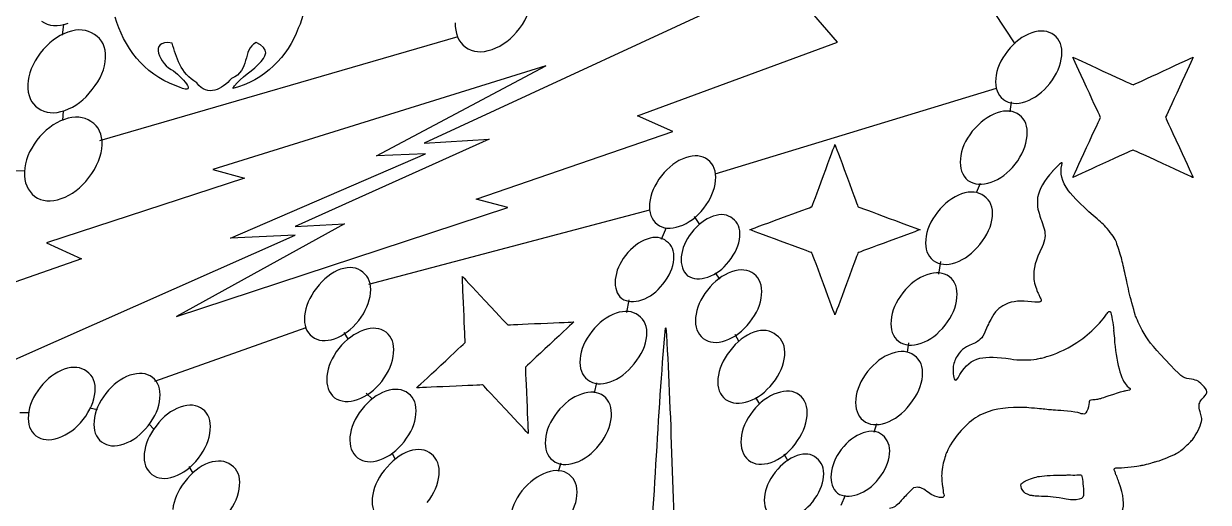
# Model space of a CAD drawing. Extents: x 0 to 11.4, y 1.1 to 23.5.
# Drawn here: x 5.88 to 11.38, y 17.73 to 19.95 of the extents above; entities that cross this region are included whole.
import ezdxf

# ---------------------------------------------------------------- set-up
doc = ezdxf.new("R2010")
doc.units = 0
doc.layers.add('White_Bulbs', color=7, linetype='CONTINUOUS')

msp = doc.modelspace()

# ---------------------------------------------------------------- linework, layer by layer
at = {"layer": 'White_Bulbs', "color": 7}
for points in [[(7.73869, 19.398378), (8.0401, 19.416866), (7.139509, 19.011116), (7.367861, 19.023824), (6.586999, 18.593438), (8.126797, 19.099759), (7.979537, 19.138309), (8.894405, 19.453148), (8.730413, 19.525774), (9.65968, 19.867498), (9.401316, 20.168873)], [(6.257661, 19.795664)], [(10.70131, 19.804783)], [(7.139478, 18.971649), (6.837804, 18.95814), (7.744971, 19.348964), (7.51644, 19.34003), (8.304301, 19.757464), (6.756353, 19.276635), (6.902957, 19.235659), (5.983016, 18.935968), (6.145787, 18.860644), (5.211004, 18.534308), (5.464357, 18.228709)], [(6.681585, 19.679166)], [(6.241818, 19.390612)], [(10.540491, 19.433077)], [(11.172593, 19.302961)], [(9.092759, 19.224718)], [(10.379355, 19.057749)], [(9.205305, 18.964978)], [(8.898672, 18.85909)], [(9.594156, 18.745156)], [(7.489258, 18.702607)], [(9.306769, 18.694385)], [(10.214734, 18.681217)], [(8.773013, 18.503039)], [(7.596743, 18.423553)], [(9.413938, 18.411709)], [(10.054546, 18.316755)], [(6.209152, 18.242989)], [(6.510759, 18.213646)], [(7.700427, 18.139674)], [(8.116676, 18.162553)], [(8.608393, 18.126508)], [(9.517937, 18.131451)], [(6.744606, 18.066055)], [(9.901327, 17.9547)], [(7.807595, 17.856998)], [(9.594692, 17.848812)], [(6.880914, 17.807493)], [(10.5288, 17.826795)], [(8.448205, 17.762046)]]:
    msp.add_lwpolyline(points, close=True, dxfattribs=at)
for points in [[(10.485, 19.860659), (10.388391, 20.006464)], [(6.061777, 19.952337), (6.056671, 19.901279)], [(6.231797, 19.411287), (7.896719, 19.893788)], [(10.396985, 19.653188), (9.089324, 19.255012)], [(6.060075, 19.548982), (6.058373, 19.504732)], [(10.461949, 19.544214), (10.468236, 19.590319)], [(5.360604, 19.264762), (5.884781, 19.271569)], [(10.65929, 19.268566), (10.659404, 19.268606)], [(10.304778, 19.16909), (10.323638, 19.2131)], [(8.785461, 19.08736), (7.479896, 18.741576)], [(8.992926, 19.058021), (9.018073, 19.020298)], [(8.842042, 18.953237), (8.865094, 19.007725)], [(10.130842, 18.789776), (10.139224, 18.848454)], [(9.09142, 18.796062), (9.11028, 18.766723)], [(8.68068, 18.611644), (8.691158, 18.670323)], [(6.48658, 18.293105), (7.190705, 18.542489)], [(7.36464, 18.519436), (7.385596, 18.485906)], [(8.858567, 18.5214), (8.860452, 18.539578), (8.862169, 18.540694)], [(9.181531, 18.511053), (9.200391, 18.477522)], [(9.984149, 18.427227), (9.990436, 18.471235)], [(8.529796, 18.238616), (8.540274, 18.284722)], [(7.46942, 18.236522), (7.498759, 18.209278)], [(9.277929, 18.217661), (9.296789, 18.186225)], [(5.901905, 18.146409), (5.859993, 18.146409)], [(6.220438, 18.158982), (6.182717, 18.167365)], [(6.484484, 18.068869), (6.459337, 18.094017)], [(9.829075, 18.056294), (9.841648, 18.096112)], [(7.589495, 17.957174), (7.603539, 17.930556)], [(9.409952, 17.955702), (9.428813, 17.922172)], [(6.664707, 17.86559), (6.645846, 17.897024)], [(8.362148, 17.873972), (8.374721, 17.913789)], [(10.023243, 17.799089), (10.012261, 17.797454), (9.985925, 17.770632)], [(9.676095, 17.716797), (9.697051, 17.762902)]]:
    msp.add_lwpolyline(points, dxfattribs=at)
for points in [[(7.138408, 20.25873), (7.176582, 20.156589), (7.205283, 20.034828), (7.152745, 19.93298)], [(8.181931, 19.931642), (8.218563, 19.982375), (8.237849, 20.03254), (8.23979, 20.082139)], [(6.581648, 19.666955), (6.435054, 19.719464), (6.340345, 19.848521), (6.302937, 19.984989)], [(5.960491, 19.965984), (5.994213, 19.94232), (6.03539, 19.938904), (6.084022, 19.955736)], [(6.205936, 19.904156), (6.172214, 19.927819), (6.131037, 19.931235), (6.082405, 19.914403)], [(7.152745, 19.93298), (7.107115, 19.80281), (6.994537, 19.689424), (6.84936, 19.65275)], [(7.883153, 19.958702), (7.881213, 19.909103), (7.89705, 19.871094), (7.930664, 19.844675)], [(8.054197, 19.834427), (8.102828, 19.851259), (8.145407, 19.883664), (8.181931, 19.931642)], [(6.082405, 19.914403), (6.033773, 19.897571), (5.991195, 19.865166), (5.95467, 19.817189)], [(6.257661, 19.795664), (6.259602, 19.845263), (6.24236, 19.881426), (6.205936, 19.904156)], [(6.566976, 19.864256), (6.453385, 19.88127), (6.511105, 19.762422), (6.573767, 19.735701)], [(10.561882, 19.911208), (10.520069, 19.896768), (10.482695, 19.868639), (10.44976, 19.82682)], [(10.665798, 19.901423), (10.638334, 19.922385), (10.603696, 19.925647), (10.561882, 19.911208)], [(10.70131, 19.804783), (10.705099, 19.848248), (10.693261, 19.880461), (10.665798, 19.901423)], [(6.681585, 19.679166), (6.605818, 19.725281), (6.586757, 19.797818), (6.566976, 19.864256)], [(6.957112, 19.86601), (6.891227, 19.832377), (6.932017, 19.735252), (6.843175, 19.699358)], [(6.84936, 19.65275), (6.883467, 19.720694), (7.092023, 19.809753), (6.957112, 19.86601)], [(7.930664, 19.844675), (7.964386, 19.82101), (8.005564, 19.817595), (8.054197, 19.834427)], [(10.44976, 19.82682), (10.416826, 19.785001), (10.398464, 19.742359), (10.394676, 19.698894)], [(5.95467, 19.817189), (5.918146, 19.769211), (5.898914, 19.720423), (5.896974, 19.670825)], [(6.195912, 19.647898), (6.235138, 19.696811), (6.255721, 19.746066), (6.257661, 19.795664)], [(10.646227, 19.676857), (10.679161, 19.718677), (10.697522, 19.761319), (10.70131, 19.804783)], [(10.817081, 19.658699), (10.781724, 19.735317), (10.752921, 19.798127), (10.753072, 19.798275)], [(10.753072, 19.798275), (10.753229, 19.798428), (10.816044, 19.769562), (10.892674, 19.734133)], [(11.173797, 19.734493), (11.249853, 19.769637), (11.3122, 19.798268), (11.31235, 19.798116)], [(11.31235, 19.798116), (11.312503, 19.797959), (11.283835, 19.735631), (11.248649, 19.659596)], [(6.573767, 19.735701), (6.622114, 19.695934), (6.695192, 19.614628), (6.581648, 19.666955)], [(10.892674, 19.734133), (10.996086, 19.686324), (11.032452, 19.669834), (11.033757, 19.670158)], [(11.033757, 19.670158), (11.034726, 19.670398), (11.097742, 19.69935), (11.173797, 19.734493)], [(5.896974, 19.670825), (5.895034, 19.621227), (5.910925, 19.584596), (5.944647, 19.560931)], [(6.843175, 19.699358), (6.798283, 19.650114), (6.734171, 19.610429), (6.681585, 19.679166)], [(10.394676, 19.698894), (10.390888, 19.65543), (10.402726, 19.623217), (10.430189, 19.602255)], [(10.534104, 19.59247), (10.575918, 19.60691), (10.613292, 19.635039), (10.646227, 19.676857)], [(10.881366, 19.518571), (10.881359, 19.519018), (10.852437, 19.582081), (10.817081, 19.658699)], [(11.248649, 19.659596), (11.213461, 19.58356), (11.184476, 19.520553), (11.184235, 19.519579)], [(6.068178, 19.550684), (6.11681, 19.567516), (6.159388, 19.599921), (6.195912, 19.647898)], [(10.430189, 19.602255), (10.457653, 19.581293), (10.49229, 19.578031), (10.534104, 19.59247)], [(5.944647, 19.560931), (5.978369, 19.537267), (6.019546, 19.533851), (6.068178, 19.550684)], [(10.504978, 19.529717), (10.477514, 19.55068), (10.442877, 19.553941), (10.401063, 19.539502)], [(6.066561, 19.509351), (6.017929, 19.492518), (5.975351, 19.460113), (5.938827, 19.412137)], [(6.190092, 19.499102), (6.15637, 19.522767), (6.115193, 19.526183), (6.066561, 19.509351)], [(6.241818, 19.390612), (6.243758, 19.44021), (6.226516, 19.476374), (6.190092, 19.499102)], [(10.401063, 19.539502), (10.359249, 19.525062), (10.320713, 19.496532), (10.285455, 19.453911)], [(10.540491, 19.433077), (10.544279, 19.476541), (10.532441, 19.508755), (10.504978, 19.529717)], [(10.817002, 19.378501), (10.852401, 19.455086), (10.881365, 19.518118), (10.881366, 19.518571)], [(11.184235, 19.519579), (11.183902, 19.518259), (11.200214, 19.482248), (11.248132, 19.378454)], [(10.285455, 19.453911), (10.252521, 19.412091), (10.23416, 19.36945), (10.230372, 19.325985)], [(5.938827, 19.412137), (5.902302, 19.364159), (5.88307, 19.315371), (5.88113, 19.265773)], [(6.179907, 19.238712), (6.219241, 19.29038), (6.239878, 19.341013), (6.241818, 19.390612)], [(9.594168, 19.248092), (9.62332, 19.32728), (9.647347, 19.392068), (9.647559, 19.392066)], [(9.647559, 19.392066), (9.647779, 19.392063), (9.671802, 19.327239), (9.700959, 19.24801)], [(10.485091, 19.301531), (10.518025, 19.34335), (10.536492, 19.387198), (10.540491, 19.433077)], [(8.953332, 19.331144), (8.911517, 19.316704), (8.874143, 19.288575), (8.841209, 19.246756)], [(9.057247, 19.321359), (9.029783, 19.342322), (8.995145, 19.345583), (8.953332, 19.331144)], [(10.230372, 19.325985), (10.226584, 19.282522), (10.238317, 19.249101), (10.265568, 19.225724)], [(10.752916, 19.238982), (10.752763, 19.239139), (10.781601, 19.301914), (10.817002, 19.378501)], [(11.031506, 19.36694), (11.030537, 19.366699), (10.967523, 19.337753), (10.89147, 19.302609)], [(11.172593, 19.302961), (11.06962, 19.350563), (11.032806, 19.367257), (11.031506, 19.36694)], [(11.248132, 19.378454), (11.283516, 19.301809), (11.312344, 19.238976), (11.312194, 19.238825)], [(9.092759, 19.224718), (9.096546, 19.268182), (9.084709, 19.300396), (9.057247, 19.321359)], [(10.372969, 19.217143), (10.414783, 19.231582), (10.452157, 19.259712), (10.485091, 19.301531)], [(10.659404, 19.268606), (10.619711, 19.225122), (10.596947, 19.18529), (10.589619, 19.146675)], [(10.703703, 19.30779), (10.700622, 19.310775), (10.686746, 19.29849), (10.65929, 19.268566)], [(10.732352, 19.177669), (10.702263, 19.222271), (10.692122, 19.261337), (10.701731, 19.295959)], [(10.701731, 19.295959), (10.703365, 19.301845), (10.704374, 19.307143), (10.703703, 19.30779)], [(10.89147, 19.302609), (10.815417, 19.267465), (10.753067, 19.238831), (10.752916, 19.238982)], [(11.312194, 19.238825), (11.312037, 19.238672), (11.249225, 19.267533), (11.172593, 19.302961)], [(5.88113, 19.265773), (5.87919, 19.216173), (5.895027, 19.178164), (5.928641, 19.151745)], [(6.052172, 19.141498), (6.100804, 19.15833), (6.143382, 19.190735), (6.179907, 19.238712)], [(8.841209, 19.246756), (8.808275, 19.204937), (8.789914, 19.162295), (8.786125, 19.11883)], [(9.037676, 19.096793), (9.070609, 19.138613), (9.08897, 19.181254), (9.092759, 19.224718)], [(9.540581, 19.103535), (9.540894, 19.103853), (9.565014, 19.168906), (9.594168, 19.248092)], [(9.700959, 19.24801), (9.740307, 19.141089), (9.754372, 19.103718), (9.755524, 19.103025)], [(10.265568, 19.225724), (10.295355, 19.205564), (10.331155, 19.202704), (10.372969, 19.217143)], [(10.236442, 19.16297), (10.194629, 19.148531), (10.157254, 19.120401), (10.12432, 19.078582)], [(10.340358, 19.153186), (10.312894, 19.174148), (10.278256, 19.177409), (10.236442, 19.16297)], [(10.865565, 19.047173), (10.820688, 19.084259), (10.746165, 19.157155), (10.732352, 19.177669)], [(5.928641, 19.151745), (5.962363, 19.128081), (6.00354, 19.124665), (6.052172, 19.141498)], [(8.786125, 19.11883), (8.782338, 19.075366), (8.794175, 19.043153), (8.821638, 19.022191)], [(9.396043, 19.049963), (9.475218, 19.079107), (9.540261, 19.103215), (9.540581, 19.103535)], [(10.379355, 19.057749), (10.383143, 19.101213), (10.370144, 19.133026), (10.340358, 19.153186)], [(10.589619, 19.146675), (10.587018, 19.132461), (10.587836, 19.101507), (10.590963, 19.091914)], [(8.925553, 19.012405), (8.967367, 19.026845), (9.004741, 19.054974), (9.037676, 19.096793)], [(9.081723, 19.059309), (9.044555, 19.046475), (9.010771, 19.020756), (8.980369, 18.982153)], [(9.172015, 19.048334), (9.148988, 19.068486), (9.11889, 19.072145), (9.081723, 19.059309)], [(9.252089, 18.996585), (9.252083, 18.996799), (9.316866, 19.020819), (9.396043, 19.049963)], [(9.755524, 19.103025), (9.756378, 19.102517), (9.821416, 19.078439), (9.900053, 19.049531)], [(9.900053, 19.049531), (9.978691, 19.020623), (10.043028, 18.996798), (10.043027, 18.996585)], [(10.12432, 19.078582), (10.091385, 19.036763), (10.073024, 18.994122), (10.069237, 18.950658)], [(10.320785, 18.928621), (10.356044, 18.971242), (10.375567, 19.014285), (10.379355, 19.057749)], [(10.590963, 19.091914), (10.592164, 19.088953), (10.593403, 19.084485), (10.593644, 19.082158)], [(10.593644, 19.082158), (10.594414, 19.077244), (10.606267, 19.039798), (10.607337, 19.038761)], [(8.821638, 19.022191), (8.849101, 19.001228), (8.883739, 18.997966), (8.925553, 19.012405)], [(9.205305, 18.964978), (9.208673, 19.003613), (9.197576, 19.031398), (9.172015, 19.048334)], [(9.395067, 18.943641), (9.316431, 18.972547), (9.25209, 18.996372), (9.252089, 18.996585)], [(10.043027, 18.996585), (10.043024, 18.996368), (9.978688, 18.972547), (9.900052, 18.943641)], [(10.607337, 19.038761), (10.60842, 19.037727), (10.614669, 19.01854), (10.619716, 19.00052)], [(10.619716, 19.00052), (10.627803, 18.971802), (10.624962, 18.947377), (10.609888, 18.916832)], [(10.919651, 18.993425), (10.899215, 19.017947), (10.890787, 19.026389), (10.865565, 19.047173)], [(10.957228, 18.932333), (10.953365, 18.947117), (10.94125, 18.967185), (10.919651, 18.993425)], [(8.775088, 18.953422), (8.737922, 18.940586), (8.704137, 18.914868), (8.673736, 18.876265)], [(8.865382, 18.942445), (8.842354, 18.962597), (8.812256, 18.966257), (8.775088, 18.953422)], [(8.898673, 18.85909), (8.90204, 18.897725), (8.890943, 18.92551), (8.865382, 18.942445)], [(8.980369, 18.982153), (8.952501, 18.946767), (8.936884, 18.909758), (8.933517, 18.871123)], [(9.154654, 18.849122), (9.185054, 18.887725), (9.201938, 18.926343), (9.205305, 18.964978)], [(9.539591, 18.890148), (9.538737, 18.890669), (9.473704, 18.914734), (9.395067, 18.943641)], [(9.900052, 18.943641), (9.821415, 18.914736), (9.756375, 18.890661), (9.755515, 18.890143)], [(10.069237, 18.950658), (10.065448, 18.907193), (10.077286, 18.87498), (10.104748, 18.854017)], [(9.594156, 18.745156), (9.554972, 18.85162), (9.540735, 18.889454), (9.539591, 18.890148)], [(9.755515, 18.890143), (9.754347, 18.889443), (9.740429, 18.852442), (9.70095, 18.745154)], [(10.208664, 18.844233), (10.250477, 18.858672), (10.287851, 18.886801), (10.320785, 18.928621)], [(10.609888, 18.916832), (10.579558, 18.855042), (10.568964, 18.8154), (10.571653, 18.771885)], [(10.96679, 18.903979), (10.962074, 18.917195), (10.957763, 18.930022), (10.957228, 18.932333)], [(10.978585, 18.865702), (10.976754, 18.873446), (10.97137, 18.890892), (10.96679, 18.903979)], [(8.673736, 18.876265), (8.645869, 18.84088), (8.630251, 18.80387), (8.626883, 18.765235)], [(8.848019, 18.743234), (8.878421, 18.781836), (8.895305, 18.820455), (8.898672, 18.85909)], [(8.933517, 18.871123), (8.93015, 18.832488), (8.93998, 18.803094), (8.963007, 18.782942)], [(9.057101, 18.776792), (9.094268, 18.789626), (9.126785, 18.813736), (9.154654, 18.849122)], [(10.104748, 18.854017), (10.132211, 18.833055), (10.16685, 18.829793), (10.208664, 18.844233)], [(10.987383, 18.829725), (10.984436, 18.841532), (10.980393, 18.857683), (10.978585, 18.865702)], [(10.996427, 18.789627), (10.994366, 18.799973), (10.990333, 18.817916), (10.987383, 18.829725)], [(7.350146, 18.812654), (7.308333, 18.798215), (7.270853, 18.768878), (7.237708, 18.724644)], [(7.453746, 18.799246), (7.426493, 18.822624), (7.39196, 18.827093), (7.350146, 18.812654)], [(7.489258, 18.702607), (7.493046, 18.746071), (7.481209, 18.778284), (7.453746, 18.799246)], [(7.922283, 18.626401), (7.91856, 18.710702), (7.915677, 18.779742), (7.915873, 18.779821)], [(7.915873, 18.779821), (7.916076, 18.779901), (7.963289, 18.729406), (8.020805, 18.667605)], [(8.963007, 18.782942), (8.988569, 18.766006), (9.019933, 18.763956), (9.057101, 18.776792)], [(9.167341, 18.800809), (9.125527, 18.786369), (9.088153, 18.75824), (9.055218, 18.716421)], [(9.271256, 18.791024), (9.243793, 18.811986), (9.209154, 18.815248), (9.167341, 18.800809)], [(9.306769, 18.694385), (9.310556, 18.737848), (9.298719, 18.770062), (9.271256, 18.791024)], [(10.075307, 18.787642), (10.033493, 18.773203), (9.996119, 18.745074), (9.963184, 18.703254)], [(10.179221, 18.777857), (10.151758, 18.79882), (10.11712, 18.802082), (10.075307, 18.787642)], [(10.214734, 18.681217), (10.218522, 18.724682), (10.206685, 18.756895), (10.179221, 18.777857)], [(11.000804, 18.770464), (11.000419, 18.770847), (10.998503, 18.779556), (10.996427, 18.789627)], [(7.237708, 18.724644), (7.204774, 18.682824), (7.186412, 18.640182), (7.182624, 18.596718)], [(8.626883, 18.765235), (8.623516, 18.7266), (8.633347, 18.697206), (8.656374, 18.677053)], [(8.750466, 18.670903), (8.787634, 18.683738), (8.820152, 18.707848), (8.848019, 18.743234)], [(9.647559, 18.601105), (9.647339, 18.601108), (9.623314, 18.665927), (9.594156, 18.745156)], [(9.70095, 18.745154), (9.671798, 18.665928), (9.647772, 18.601107), (9.647559, 18.601105)], [(10.571653, 18.771885), (10.572538, 18.756092), (10.581699, 18.722754), (10.589412, 18.70724)], [(11.00614, 18.74709), (11.003686, 18.759616), (11.00134, 18.769946), (11.000804, 18.770464)], [(11.031957, 18.64091), (11.020007, 18.684412), (11.012815, 18.713462), (11.00614, 18.74709)], [(7.434175, 18.574681), (7.467109, 18.6165), (7.48547, 18.659142), (7.489258, 18.702607)], [(8.020805, 18.667605), (8.098424, 18.584206), (8.12584, 18.555177), (8.127171, 18.554982)], [(8.656374, 18.677053), (8.681935, 18.660118), (8.713299, 18.658068), (8.750466, 18.670903)], [(9.055218, 18.716421), (9.022284, 18.674601), (9.003923, 18.63196), (9.000134, 18.588496)], [(9.251685, 18.566459), (9.284619, 18.608278), (9.30298, 18.65092), (9.306769, 18.694385)], [(9.963184, 18.703254), (9.930249, 18.661435), (9.911888, 18.618793), (9.9081, 18.575329)], [(10.15965, 18.553292), (10.192585, 18.595111), (10.210946, 18.637753), (10.214734, 18.681217)], [(10.544415, 18.662607), (10.497447, 18.668561), (10.459756, 18.662267), (10.427832, 18.643234)], [(10.605257, 18.672518), (10.611715, 18.659408), (10.594425, 18.656699), (10.544415, 18.662607)], [(10.589412, 18.70724), (10.59263, 18.700546), (10.596675, 18.691561), (10.598641, 18.687271)], [(10.598641, 18.687271), (10.600447, 18.682832), (10.60338, 18.676124), (10.605257, 18.672518)], [(7.928739, 18.472366), (7.928903, 18.472784), (7.926004, 18.5421), (7.922283, 18.626401)], [(8.630101, 18.60826), (8.588287, 18.593821), (8.550913, 18.565692), (8.517979, 18.523872)], [(8.734016, 18.598475), (8.706553, 18.619438), (8.671915, 18.6227), (8.630101, 18.60826)], [(10.427832, 18.643234), (10.400941, 18.6274), (10.386127, 18.60886), (10.36334, 18.563376)], [(10.91235, 18.607878), (10.91696, 18.614773), (10.919601, 18.617001), (10.92338, 18.617231)], [(10.92338, 18.617231), (10.927161, 18.617462), (10.92857, 18.615206), (10.930996, 18.604189)], [(11.044868, 18.594985), (11.043879, 18.598647), (11.038168, 18.619379), (11.031957, 18.64091)], [(7.182624, 18.596718), (7.178836, 18.553254), (7.190674, 18.52104), (7.218137, 18.500078)], [(7.322052, 18.490294), (7.363866, 18.504734), (7.40124, 18.532862), (7.434175, 18.574681)], [(8.127171, 18.554982), (8.128156, 18.554842), (8.197445, 18.557779), (8.281143, 18.561515)], [(8.281143, 18.561515), (8.364842, 18.565252), (8.433388, 18.56815), (8.43347, 18.567953)], [(8.43347, 18.567953), (8.433549, 18.56775), (8.383422, 18.520912), (8.322072, 18.463856)], [(8.773013, 18.503039), (8.776801, 18.546503), (8.763802, 18.578315), (8.734016, 18.598475)], [(9.000134, 18.588496), (8.996347, 18.545032), (9.008184, 18.512818), (9.035647, 18.491855)], [(9.139562, 18.482071), (9.181376, 18.496511), (9.21875, 18.52464), (9.251685, 18.566459)], [(9.9081, 18.575329), (9.904312, 18.531865), (9.91615, 18.499651), (9.943613, 18.478689)], [(10.047527, 18.468904), (10.089341, 18.483344), (10.126716, 18.511473), (10.15965, 18.553292)], [(10.36334, 18.563376), (10.361259, 18.559116), (10.354184, 18.543251), (10.347582, 18.527829)], [(10.819781, 18.508259), (10.84578, 18.529136), (10.888048, 18.572223), (10.900847, 18.590917)], [(10.900847, 18.590917), (10.903801, 18.595231), (10.90906, 18.602993), (10.91235, 18.607878)], [(10.930996, 18.604189), (10.938702, 18.568972), (10.944634, 18.529786), (10.942444, 18.527724)], [(11.048646, 18.586259), (11.047562, 18.587293), (11.045715, 18.591177), (11.044868, 18.594985)], [(11.053207, 18.576478), (11.051828, 18.580806), (11.049854, 18.585092), (11.048646, 18.586259)], [(11.07515, 18.529589), (11.066786, 18.544232), (11.056958, 18.565683), (11.053207, 18.576478)], [(7.218137, 18.500078), (7.2456, 18.479116), (7.280239, 18.475855), (7.322052, 18.490294)], [(7.457316, 18.529978), (7.415502, 18.515538), (7.376966, 18.487008), (7.341709, 18.444387)], [(7.56123, 18.520194), (7.533768, 18.541156), (7.49913, 18.544417), (7.457316, 18.529978)], [(7.596743, 18.423553), (7.600531, 18.467017), (7.588694, 18.499231), (7.56123, 18.520194)], [(8.517979, 18.523872), (8.485044, 18.482053), (8.466683, 18.439411), (8.462894, 18.395947)], [(8.714445, 18.37391), (8.749702, 18.416532), (8.769225, 18.459575), (8.773013, 18.503039)], [(8.772262, 17.293117), (8.806718, 17.648422), (8.825148, 18.165898), (8.858567, 18.5214)], [(8.862169, 18.540694), (8.886382, 18.184859), (8.893759, 17.647682), (8.918417, 17.292038)], [(9.27134, 18.520551), (9.229527, 18.506112), (9.192048, 18.476775), (9.158902, 18.432542)], [(9.37494, 18.507145), (9.347687, 18.530522), (9.313154, 18.53499), (9.27134, 18.520551)], [(9.413938, 18.411709), (9.417725, 18.455173), (9.404726, 18.486985), (9.37494, 18.507145)], [(10.347582, 18.527829), (10.336678, 18.502224), (10.334664, 18.498794), (10.322312, 18.487431)], [(10.731993, 18.447926), (10.776399, 18.47461), (10.788211, 18.482912), (10.819781, 18.508259)], [(10.942444, 18.527724), (10.941652, 18.526987), (10.941684, 18.525472), (10.94261, 18.524565)], [(10.94261, 18.524565), (10.943537, 18.523654), (10.94511, 18.509009), (10.94603, 18.491978)], [(11.181858, 18.393341), (11.121155, 18.458261), (11.099134, 18.486405), (11.07515, 18.529589)], [(7.341709, 18.444387), (7.308775, 18.402568), (7.290414, 18.359926), (7.286626, 18.316462)], [(7.816143, 18.367085), (7.877898, 18.42457), (7.928566, 18.471947), (7.928739, 18.472366)], [(8.322072, 18.463856), (8.260721, 18.4068), (8.210042, 18.359455), (8.20945, 18.358644)], [(9.035647, 18.491855), (9.06311, 18.470893), (9.097749, 18.467632), (9.139562, 18.482071)], [(9.943613, 18.478689), (9.971076, 18.457726), (10.005714, 18.454465), (10.047527, 18.468904)], [(10.300343, 18.471623), (10.254774, 18.453825), (10.236811, 18.441017), (10.218414, 18.413989)], [(10.322312, 18.487431), (10.314794, 18.480358), (10.305107, 18.473291), (10.300343, 18.471623)], [(10.631437, 18.406794), (10.64488, 18.40844), (10.712082, 18.436101), (10.731993, 18.447926)], [(10.94603, 18.491978), (10.949101, 18.442422), (10.957179, 18.388624), (10.967852, 18.350831)], [(7.541344, 18.292005), (7.574489, 18.33624), (7.592955, 18.380089), (7.596743, 18.423553)], [(8.462894, 18.395947), (8.459107, 18.352483), (8.470944, 18.32027), (8.498407, 18.299307)], [(9.158902, 18.432542), (9.125969, 18.390723), (9.107608, 18.348081), (9.103819, 18.304617)], [(9.358854, 18.283783), (9.391788, 18.325602), (9.410149, 18.368244), (9.413938, 18.411709)], [(9.911634, 18.421977), (9.869821, 18.407538), (9.832447, 18.379409), (9.799512, 18.337589)], [(10.015549, 18.412192), (9.988086, 18.433155), (9.953448, 18.436416), (9.911634, 18.421977)], [(10.054546, 18.316755), (10.058334, 18.36022), (10.045335, 18.392033), (10.015549, 18.412192)], [(10.218414, 18.413989), (10.208724, 18.399758), (10.200351, 18.378577), (10.197415, 18.362001)], [(10.228554, 18.323251), (10.252839, 18.365794), (10.282281, 18.389912), (10.32107, 18.399029)], [(10.32107, 18.399029), (10.355271, 18.406902), (10.404658, 18.40578), (10.463324, 18.395992)], [(10.463324, 18.395992), (10.496714, 18.390312), (10.557305, 18.39001), (10.5835, 18.395465)], [(10.5835, 18.395465), (10.588801, 18.396617), (10.599829, 18.398804), (10.608195, 18.400278)], [(10.608195, 18.400278), (10.616427, 18.401882), (10.623829, 18.403988), (10.624614, 18.404725)], [(10.624614, 18.404725), (10.625385, 18.405458), (10.628506, 18.40634), (10.631437, 18.406794)], [(11.293903, 18.303306), (11.26427, 18.307148), (11.255708, 18.313929), (11.181858, 18.393341)], [(6.066239, 18.34821), (6.024425, 18.33377), (5.987051, 18.305641), (5.954117, 18.263822)], [(6.170154, 18.338426), (6.142691, 18.359388), (6.108053, 18.362649), (6.066239, 18.34821)], [(6.209152, 18.242989), (6.21294, 18.286453), (6.199941, 18.318265), (6.170154, 18.338426)], [(6.475246, 18.310287), (6.447782, 18.331249), (6.413144, 18.334511), (6.371331, 18.320071)], [(7.704011, 18.26221), (7.703932, 18.262412), (7.754385, 18.3096), (7.816143, 18.367085)], [(8.20945, 18.358644), (8.208642, 18.357549), (8.210109, 18.318042), (8.21517, 18.203833)], [(8.602322, 18.289522), (8.644136, 18.303961), (8.68151, 18.332091), (8.714445, 18.37391)], [(9.799512, 18.337589), (9.766577, 18.295771), (9.748216, 18.253129), (9.744428, 18.209664)], [(10.197415, 18.362001), (10.194299, 18.343209), (10.198132, 18.308442), (10.204523, 18.299876)], [(10.967852, 18.350831), (10.973238, 18.331593), (10.979113, 18.313073), (10.981014, 18.309744)], [(6.371331, 18.320071), (6.329517, 18.305632), (6.292143, 18.277503), (6.259208, 18.235684)], [(6.510759, 18.213646), (6.514546, 18.257111), (6.502709, 18.289324), (6.475246, 18.310287)], [(7.286626, 18.316462), (7.282838, 18.272998), (7.294569, 18.239577), (7.321821, 18.216199)], [(7.429221, 18.207619), (7.471035, 18.222059), (7.508409, 18.250187), (7.541344, 18.292005)], [(8.498407, 18.299307), (8.52587, 18.278344), (8.560509, 18.275083), (8.602322, 18.289522)], [(9.103819, 18.304617), (9.100032, 18.261153), (9.111869, 18.228939), (9.139331, 18.207976)], [(9.246731, 18.199395), (9.288545, 18.213835), (9.325919, 18.241964), (9.358854, 18.283783)], [(9.995662, 18.184005), (10.03113, 18.229041), (10.050758, 18.273291), (10.054546, 18.316755)], [(10.204523, 18.299876), (10.209348, 18.293416), (10.21423, 18.298264), (10.228554, 18.323251)], [(10.981014, 18.309744), (10.982911, 18.306414), (10.984752, 18.302259), (10.984877, 18.300334)], [(10.984877, 18.300334), (10.985075, 18.295386), (11.006273, 18.268017), (11.013406, 18.263216)], [(11.3546, 18.275728), (11.333671, 18.295948), (11.326828, 18.298976), (11.293903, 18.303306)], [(5.954117, 18.263822), (5.921183, 18.222003), (5.902822, 18.179362), (5.899034, 18.135897)], [(6.154068, 18.115063), (6.187003, 18.156883), (6.205364, 18.199525), (6.209152, 18.242989)], [(6.259208, 18.235684), (6.226275, 18.193864), (6.207914, 18.151223), (6.204125, 18.107759)], [(7.561, 18.246099), (7.519186, 18.23166), (7.481812, 18.20353), (7.448878, 18.161711)], [(7.664915, 18.236314), (7.637452, 18.257277), (7.602814, 18.260538), (7.561, 18.246099)], [(7.700427, 18.139674), (7.704215, 18.183138), (7.692378, 18.215352), (7.664915, 18.236314)], [(7.85634, 18.268651), (7.772643, 18.264913), (7.704095, 18.262014), (7.704011, 18.26221)], [(8.010307, 18.275182), (8.009318, 18.275332), (7.940038, 18.272388), (7.85634, 18.268651)], [(8.116676, 18.162553), (8.039385, 18.245595), (8.01163, 18.274984), (8.010307, 18.275182)], [(8.468965, 18.232933), (8.427152, 18.218493), (8.389778, 18.190364), (8.356843, 18.148545)], [(8.572881, 18.223148), (8.545417, 18.24411), (8.510779, 18.247372), (8.468965, 18.232933)], [(8.608393, 18.126508), (8.612181, 18.169971), (8.600343, 18.202185), (8.572881, 18.223148)], [(9.378509, 18.237876), (9.336696, 18.223437), (9.299322, 18.195307), (9.266388, 18.153488)], [(9.482425, 18.228091), (9.454962, 18.249054), (9.420324, 18.252315), (9.378509, 18.237876)], [(9.517937, 18.131451), (9.521726, 18.174915), (9.509888, 18.207129), (9.482425, 18.228091)], [(10.937369, 18.230056), (10.886924, 18.212787), (10.879209, 18.210384), (10.868468, 18.208216)], [(10.994007, 18.247013), (10.991121, 18.247107), (10.959693, 18.237756), (10.937369, 18.230056)], [(11.008366, 18.249268), (11.001612, 18.248029), (10.995169, 18.247084), (10.994007, 18.247013)], [(11.013406, 18.263216), (11.023982, 18.256282), (11.022482, 18.252057), (11.008366, 18.249268)], [(11.36216, 18.219143), (11.382679, 18.238446), (11.381162, 18.250065), (11.3546, 18.275728)], [(6.455675, 18.085722), (6.488609, 18.127541), (6.50697, 18.170182), (6.510759, 18.213646)], [(6.605179, 18.172479), (6.563366, 18.15804), (6.525887, 18.128703), (6.492741, 18.084469)], [(6.709094, 18.162695), (6.681631, 18.183657), (6.646993, 18.186919), (6.605179, 18.172479)], [(7.321821, 18.216199), (7.351608, 18.19604), (7.387408, 18.19318), (7.429221, 18.207619)], [(8.21517, 18.203833), (8.218907, 18.119497), (8.221805, 18.050426), (8.221608, 18.050343)], [(9.139331, 18.207976), (9.169118, 18.187816), (9.204918, 18.184956), (9.246731, 18.199395)], [(9.744428, 18.209664), (9.74064, 18.166199), (9.752372, 18.132779), (9.779625, 18.109403)], [(9.883539, 18.099617), (9.925353, 18.114057), (9.962728, 18.142186), (9.995662, 18.184005)], [(10.504792, 18.17101), (10.432122, 18.172227), (10.36949, 18.159865), (10.320675, 18.134152)], [(10.526466, 18.170679), (10.524296, 18.170683), (10.514476, 18.170912), (10.504792, 18.17101)], [(10.607073, 18.163882), (10.587146, 18.166111), (10.532102, 18.170609), (10.526466, 18.170679)], [(10.827375, 18.186686), (10.82511, 18.169462), (10.820341, 18.155254), (10.813826, 18.146313)], [(10.831897, 18.203221), (10.830488, 18.201897), (10.828428, 18.194329), (10.827375, 18.186686)], [(10.845699, 18.205718), (10.839616, 18.205624), (10.833309, 18.204549), (10.831897, 18.203221)], [(10.868468, 18.208216), (10.862138, 18.206866), (10.851938, 18.205968), (10.845699, 18.205718)], [(11.34806, 18.138087), (11.337471, 18.171615), (11.33694, 18.182881), (11.345243, 18.197856)], [(11.345243, 18.197856), (11.348802, 18.204274), (11.356365, 18.213691), (11.36216, 18.219143)], [(5.899034, 18.135897), (5.895246, 18.092433), (5.907083, 18.060219), (5.934546, 18.039257)], [(6.03846, 18.029472), (6.082597, 18.044713), (6.121133, 18.073244), (6.154068, 18.115063)], [(6.744606, 18.066055), (6.748395, 18.109519), (6.736557, 18.141732), (6.709094, 18.162695)], [(7.448878, 18.161711), (7.415943, 18.119892), (7.397582, 18.07725), (7.393794, 18.033785)], [(7.645343, 18.011748), (7.678278, 18.053568), (7.69664, 18.09621), (7.700427, 18.139674)], [(8.221608, 18.050343), (8.221406, 18.050263), (8.174193, 18.100753), (8.116676, 18.162553)], [(8.356843, 18.148545), (8.323909, 18.106725), (8.305547, 18.064084), (8.301759, 18.020619)], [(8.55331, 17.998582), (8.586244, 18.040402), (8.604605, 18.083043), (8.608393, 18.126508)], [(9.266388, 18.153488), (9.233453, 18.111669), (9.215091, 18.069028), (9.211303, 18.025562)], [(9.462538, 17.999904), (9.495683, 18.044138), (9.51415, 18.087987), (9.517937, 18.131451)], [(10.320675, 18.134152), (10.269153, 18.107172), (10.211939, 18.047463), (10.17859, 17.985903)], [(10.640353, 18.160399), (10.631026, 18.161346), (10.61611, 18.162916), (10.607073, 18.163882)], [(10.728633, 18.153657), (10.680299, 18.157048), (10.655988, 18.158735), (10.640353, 18.160399)], [(10.786136, 18.143799), (10.777904, 18.147568), (10.751089, 18.15227), (10.728633, 18.153657)], [(10.800182, 18.140383), (10.79544, 18.140783), (10.789198, 18.142331), (10.786136, 18.143799)], [(10.813826, 18.146313), (10.809441, 18.140396), (10.807495, 18.139589), (10.800182, 18.140383)], [(11.314939, 18.029416), (11.335484, 18.059743), (11.350058, 18.09315), (11.351855, 18.113516)], [(11.351855, 18.113516), (11.352323, 18.119332), (11.350612, 18.130252), (11.34806, 18.138087)], [(6.204125, 18.107759), (6.200338, 18.064295), (6.212175, 18.032081), (6.239637, 18.011118)], [(6.343552, 18.001334), (6.385366, 18.015774), (6.42274, 18.043903), (6.455675, 18.085722)], [(6.492741, 18.084469), (6.459806, 18.04265), (6.441445, 18.000008), (6.437658, 17.956545)], [(6.689207, 17.934508), (6.722352, 17.978742), (6.740819, 18.022591), (6.744606, 18.066055)], [(9.868351, 18.041676), (9.845324, 18.061829), (9.815226, 18.065488), (9.778059, 18.052653)], [(9.779625, 18.109403), (9.807088, 18.08844), (9.841726, 18.085178), (9.883539, 18.099617)], [(5.934546, 18.039257), (5.962009, 18.018295), (5.996647, 18.015033), (6.03846, 18.029472)], [(6.239637, 18.011118), (6.2671, 17.990156), (6.301739, 17.986895), (6.343552, 18.001334)], [(7.393794, 18.033785), (7.390006, 17.990322), (7.401843, 17.958109), (7.429307, 17.937146)], [(7.533221, 17.927361), (7.575034, 17.9418), (7.612409, 17.969929), (7.645343, 18.011748)], [(8.301759, 18.020619), (8.297971, 17.977155), (8.309809, 17.944942), (8.337272, 17.92398)], [(9.211303, 18.025562), (9.207515, 17.982098), (9.219248, 17.948677), (9.2465, 17.9253)], [(9.778059, 18.052653), (9.740891, 18.039818), (9.707107, 18.0141), (9.676705, 17.975496)], [(9.901326, 17.9547), (9.904693, 17.993335), (9.893701, 18.022327), (9.868351, 18.041676)], [(11.277126, 17.989493), (11.298806, 18.008865), (11.30704, 18.017635), (11.314939, 18.029416)], [(6.437658, 17.956545), (6.433869, 17.91308), (6.445707, 17.880867), (6.47317, 17.859904)], [(7.668484, 17.967044), (7.62667, 17.952605), (7.58803, 17.922868), (7.552562, 17.877832)], [(7.772083, 17.953638), (7.74483, 17.977015), (7.710297, 17.981484), (7.668484, 17.967044)], [(7.807595, 17.856998), (7.811384, 17.900462), (7.799546, 17.932676), (7.772083, 17.953638)], [(8.441187, 17.914194), (8.483, 17.928634), (8.520375, 17.956763), (8.55331, 17.998582)], [(9.350416, 17.915516), (9.392229, 17.929956), (9.429603, 17.958085), (9.462538, 17.999904)], [(9.561718, 17.935789), (9.53869, 17.955941), (9.508593, 17.9596), (9.471425, 17.946766)], [(9.676705, 17.975496), (9.648627, 17.937697), (9.632905, 17.899479), (9.629538, 17.860844)], [(9.850674, 17.838844), (9.881075, 17.877447), (9.89796, 17.916066), (9.901327, 17.9547)], [(10.161824, 17.950432), (10.160748, 17.946095), (10.156941, 17.933048), (10.15338, 17.921255)], [(10.166592, 17.961057), (10.165182, 17.959733), (10.163055, 17.954916), (10.161824, 17.950432)], [(10.169659, 17.966756), (10.169366, 17.964946), (10.168001, 17.962383), (10.166592, 17.961057)], [(10.17859, 17.985903), (10.173823, 17.977068), (10.169794, 17.968418), (10.169659, 17.966756)], [(11.139925, 17.919257), (11.149697, 17.920271), (11.200502, 17.940176), (11.225244, 17.952707)], [(11.225244, 17.952707), (11.246811, 17.96353), (11.252178, 17.967302), (11.277126, 17.989493)], [(6.577085, 17.85012), (6.618898, 17.864559), (6.656272, 17.892688), (6.689207, 17.934508)], [(6.738002, 17.912714), (6.696189, 17.898275), (6.658709, 17.868939), (6.625564, 17.824705)], [(6.841918, 17.90293), (6.814454, 17.923892), (6.779816, 17.927154), (6.738002, 17.912714)], [(6.880914, 17.807493), (6.884702, 17.850958), (6.871703, 17.88277), (6.841918, 17.90293)], [(7.429307, 17.937146), (7.456769, 17.916183), (7.491407, 17.912921), (7.533221, 17.927361)], [(8.337272, 17.92398), (8.364735, 17.903017), (8.399374, 17.899755), (8.441187, 17.914194)], [(9.2465, 17.9253), (9.273964, 17.904338), (9.308602, 17.901077), (9.350416, 17.915516)], [(9.471425, 17.946766), (9.434257, 17.933931), (9.400473, 17.908211), (9.370072, 17.869608)], [(9.594692, 17.848812), (9.59806, 17.887447), (9.587068, 17.916439), (9.561718, 17.935789)], [(10.15338, 17.921255), (10.146929, 17.898815), (10.142691, 17.866175), (10.1436, 17.843496)], [(10.961918, 17.889937), (10.973948, 17.888464), (11.040315, 17.895131), (11.060045, 17.899366)], [(11.060045, 17.899366), (11.067851, 17.901082), (11.075054, 17.902486), (11.076349, 17.902427)], [(11.076349, 17.902427), (11.07966, 17.902216), (11.131401, 17.915843), (11.132966, 17.917317)], [(11.132966, 17.917317), (11.133748, 17.918051), (11.13686, 17.918931), (11.139925, 17.919257)], [(6.47317, 17.859904), (6.500633, 17.838942), (6.535271, 17.83568), (6.577085, 17.85012)], [(7.552562, 17.877832), (7.519627, 17.836013), (7.501266, 17.793371), (7.497478, 17.749906)], [(7.752511, 17.729072), (7.785446, 17.770892), (7.803808, 17.813534), (7.807595, 17.856998)], [(8.308777, 17.86847), (8.266963, 17.85403), (8.228428, 17.8255), (8.19317, 17.782879)], [(8.412692, 17.858685), (8.385229, 17.879647), (8.350591, 17.882909), (8.308777, 17.86847)], [(8.448205, 17.762046), (8.451993, 17.80551), (8.440156, 17.837723), (8.412692, 17.858685)], [(9.370072, 17.869608), (9.339671, 17.831006), (9.322787, 17.792388), (9.31942, 17.753753)], [(9.544041, 17.732956), (9.574442, 17.771559), (9.591325, 17.810177), (9.594692, 17.848812)], [(9.629538, 17.860844), (9.626171, 17.82221), (9.636001, 17.792817), (9.659029, 17.772664)], [(9.753121, 17.766513), (9.790288, 17.779349), (9.822806, 17.803459), (9.850674, 17.838844)], [(10.1436, 17.843496), (10.144325, 17.825764), (10.147278, 17.799626), (10.148615, 17.79833)], [(10.528827, 17.826766), (10.539519, 17.833759), (10.572316, 17.845678), (10.590546, 17.84927)], [(10.590546, 17.84927), (10.6092, 17.85275), (10.656062, 17.856158), (10.689791, 17.856426)], [(10.689791, 17.856426), (10.704262, 17.856478), (10.718757, 17.856813), (10.721799, 17.85686)], [(10.721799, 17.85686), (10.724996, 17.857053), (10.738886, 17.857076), (10.752754, 17.856818)], [(10.752754, 17.856818), (10.766643, 17.856839), (10.78069, 17.857006), (10.783755, 17.857331)], [(10.783755, 17.857331), (10.787111, 17.857674), (10.791114, 17.857092), (10.792767, 17.856089)], [(10.792767, 17.856089), (10.79581, 17.854345), (10.801457, 17.822308), (10.79953, 17.818195)], [(10.946231, 17.876716), (10.941225, 17.884541), (10.949145, 17.891224), (10.961918, 17.889937)], [(10.951706, 17.863959), (10.950582, 17.868022), (10.948153, 17.873664), (10.946231, 17.876716)], [(10.955328, 17.855086), (10.954401, 17.855995), (10.952693, 17.860025), (10.951706, 17.863959)], [(10.959485, 17.845693), (10.958239, 17.849889), (10.956266, 17.854178), (10.955328, 17.855086)], [(10.967215, 17.823292), (10.964396, 17.831387), (10.96087, 17.841369), (10.959485, 17.845693)], [(6.625564, 17.824705), (6.592629, 17.782886), (6.574268, 17.740244), (6.57048, 17.696779)], [(6.825515, 17.675945), (6.858659, 17.720179), (6.877126, 17.764028), (6.880914, 17.807493)], [(8.19317, 17.782879), (8.160236, 17.74106), (8.141875, 17.698418), (8.138087, 17.654954)], [(10.074545, 17.780584), (10.053707, 17.796538), (10.04022, 17.801502), (10.023243, 17.799089)], [(10.148615, 17.79833), (10.149153, 17.797809), (10.149848, 17.792067), (10.150197, 17.785749)], [(10.150197, 17.785749), (10.150392, 17.779285), (10.151692, 17.771512), (10.15296, 17.768141)], [(10.51521, 17.794517), (10.510271, 17.806755), (10.510857, 17.815747), (10.517074, 17.819296)], [(10.538147, 17.76877), (10.533562, 17.767525), (10.520035, 17.782685), (10.51521, 17.794517)], [(10.517074, 17.819296), (10.519045, 17.820379), (10.524388, 17.82388), (10.5288, 17.826795)], [(10.79953, 17.818195), (10.799009, 17.817194), (10.799321, 17.815426), (10.800238, 17.814517)], [(10.800238, 17.814517), (10.802252, 17.812574), (10.804008, 17.771756), (10.8025, 17.762156)], [(10.982333, 17.686833), (10.994688, 17.71432), (10.989249, 17.763179), (10.967215, 17.823292)], [(5.771064, 17.759826), (5.819864, 17.660674), (5.868372, 17.561379), (5.917023, 17.462153)], [(7.497478, 17.749906), (7.49369, 17.706442), (7.505527, 17.674229), (7.532991, 17.653267)], [(8.392805, 17.630499), (8.425951, 17.674732), (8.444417, 17.718581), (8.448205, 17.762046)], [(9.31942, 17.753753), (9.316053, 17.715119), (9.327045, 17.686126), (9.352394, 17.666776)], [(9.446487, 17.660625), (9.483655, 17.67346), (9.516173, 17.69757), (9.544041, 17.732956)], [(9.659029, 17.772664), (9.684589, 17.755729), (9.715953, 17.753678), (9.753121, 17.766513)], [(9.948983, 17.730761), (9.935355, 17.71436), (9.91938, 17.704705), (9.9003, 17.701337)], [(9.985925, 17.770632), (9.971559, 17.755838), (9.954777, 17.738005), (9.948983, 17.730761)], [(10.09789, 17.765196), (10.095342, 17.765869), (10.084765, 17.772802), (10.074545, 17.780584)], [(10.105942, 17.761004), (10.104201, 17.76269), (10.100732, 17.764544), (10.09789, 17.765196)], [(10.143671, 17.751729), (10.133383, 17.751515), (10.109698, 17.757374), (10.105942, 17.761004)], [(10.15296, 17.768141), (10.156826, 17.758732), (10.152797, 17.751872), (10.143671, 17.751729)], [(10.547833, 17.765089), (10.543986, 17.767611), (10.539626, 17.769137), (10.538147, 17.76877)], [(10.559685, 17.761403), (10.556911, 17.761101), (10.551544, 17.762698), (10.547833, 17.765089)], [(10.566417, 17.760574), (10.56549, 17.761483), (10.562481, 17.761986), (10.559685, 17.761403)], [(10.637408, 17.756497), (10.592944, 17.757643), (10.568025, 17.759017), (10.566417, 17.760574)], [(10.689162, 17.750697), (10.673328, 17.753452), (10.650114, 17.756169), (10.637408, 17.756497)], [(10.769055, 17.742202), (10.749236, 17.740443), (10.743063, 17.741031), (10.689162, 17.750697)], [(10.8025, 17.762156), (10.80035, 17.749898), (10.791064, 17.744234), (10.769055, 17.742202)]]:
    msp.add_open_spline(points, degree=3, dxfattribs=at)

doc.saveas('drawing.dxf')
